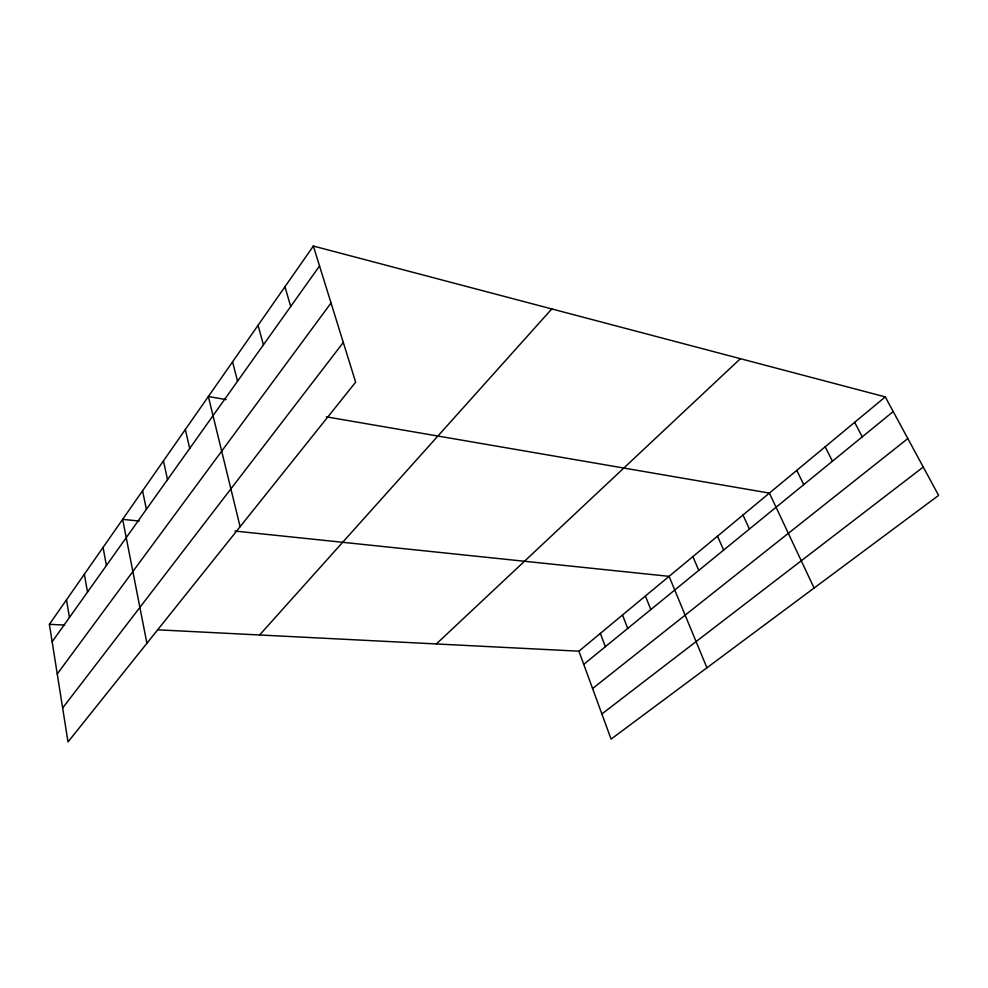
<?xml version="1.0" encoding="UTF-8"?>
<svg xmlns="http://www.w3.org/2000/svg" width="988" height="988" viewBox="0 0 988 988"><rect width="100%" height="100%" fill="white"/><g stroke="black" fill="none" stroke-linecap="round" stroke-linejoin="round"><path stroke-width="1.48" d="M313.357 246.049L355.643 382.171L68.011 741.951L49.4 624.317L313.357 246.049L885.285 396.904L938.6 495.396L611.078 739.11L578.919 651.191L158.315 629.838M52.166 641.755L319.544 265.957M57.255 673.964L331.042 302.97M62.639 708.013L343.305 342.453M259.609 634.988L551.786 308.935M436.338 643.954L740.383 358.693M578.919 651.191L885.285 396.904M583.735 664.368L893.214 411.564M592.59 688.55L907.836 438.561M601.877 713.966L923.261 467.052M49.4 624.317L64.628 625.083M139.209 521.071L122.648 519.342L146.903 643.274M234.934 531.062L669.086 576.35L706.926 667.789M226.24 399.609L208.357 396.534L240.109 526.703M326.349 416.837L769.405 493.098L814.087 588.045M854.657 422.333L862.252 436.857M825.178 446.798L832.439 461.198M796.785 470.374L803.738 484.651M743.001 515.007L749.386 529.049M717.498 536.175L723.636 550.081M692.884 556.602L698.775 570.397M645.399 596.023L650.82 609.559M622.502 615.03L627.713 628.442M600.346 633.407L605.36 646.695M284.952 286.767L290.707 306.49M258.053 325.299L263.426 344.849M232.563 361.843L237.565 381.183M185.336 429.508L189.708 448.453M163.44 460.902L167.515 479.625M142.556 490.814L146.385 509.326M103.061 547.414L106.42 565.506M84.363 574.201L87.512 592.084M66.492 599.815L69.444 617.475"/></g></svg>
